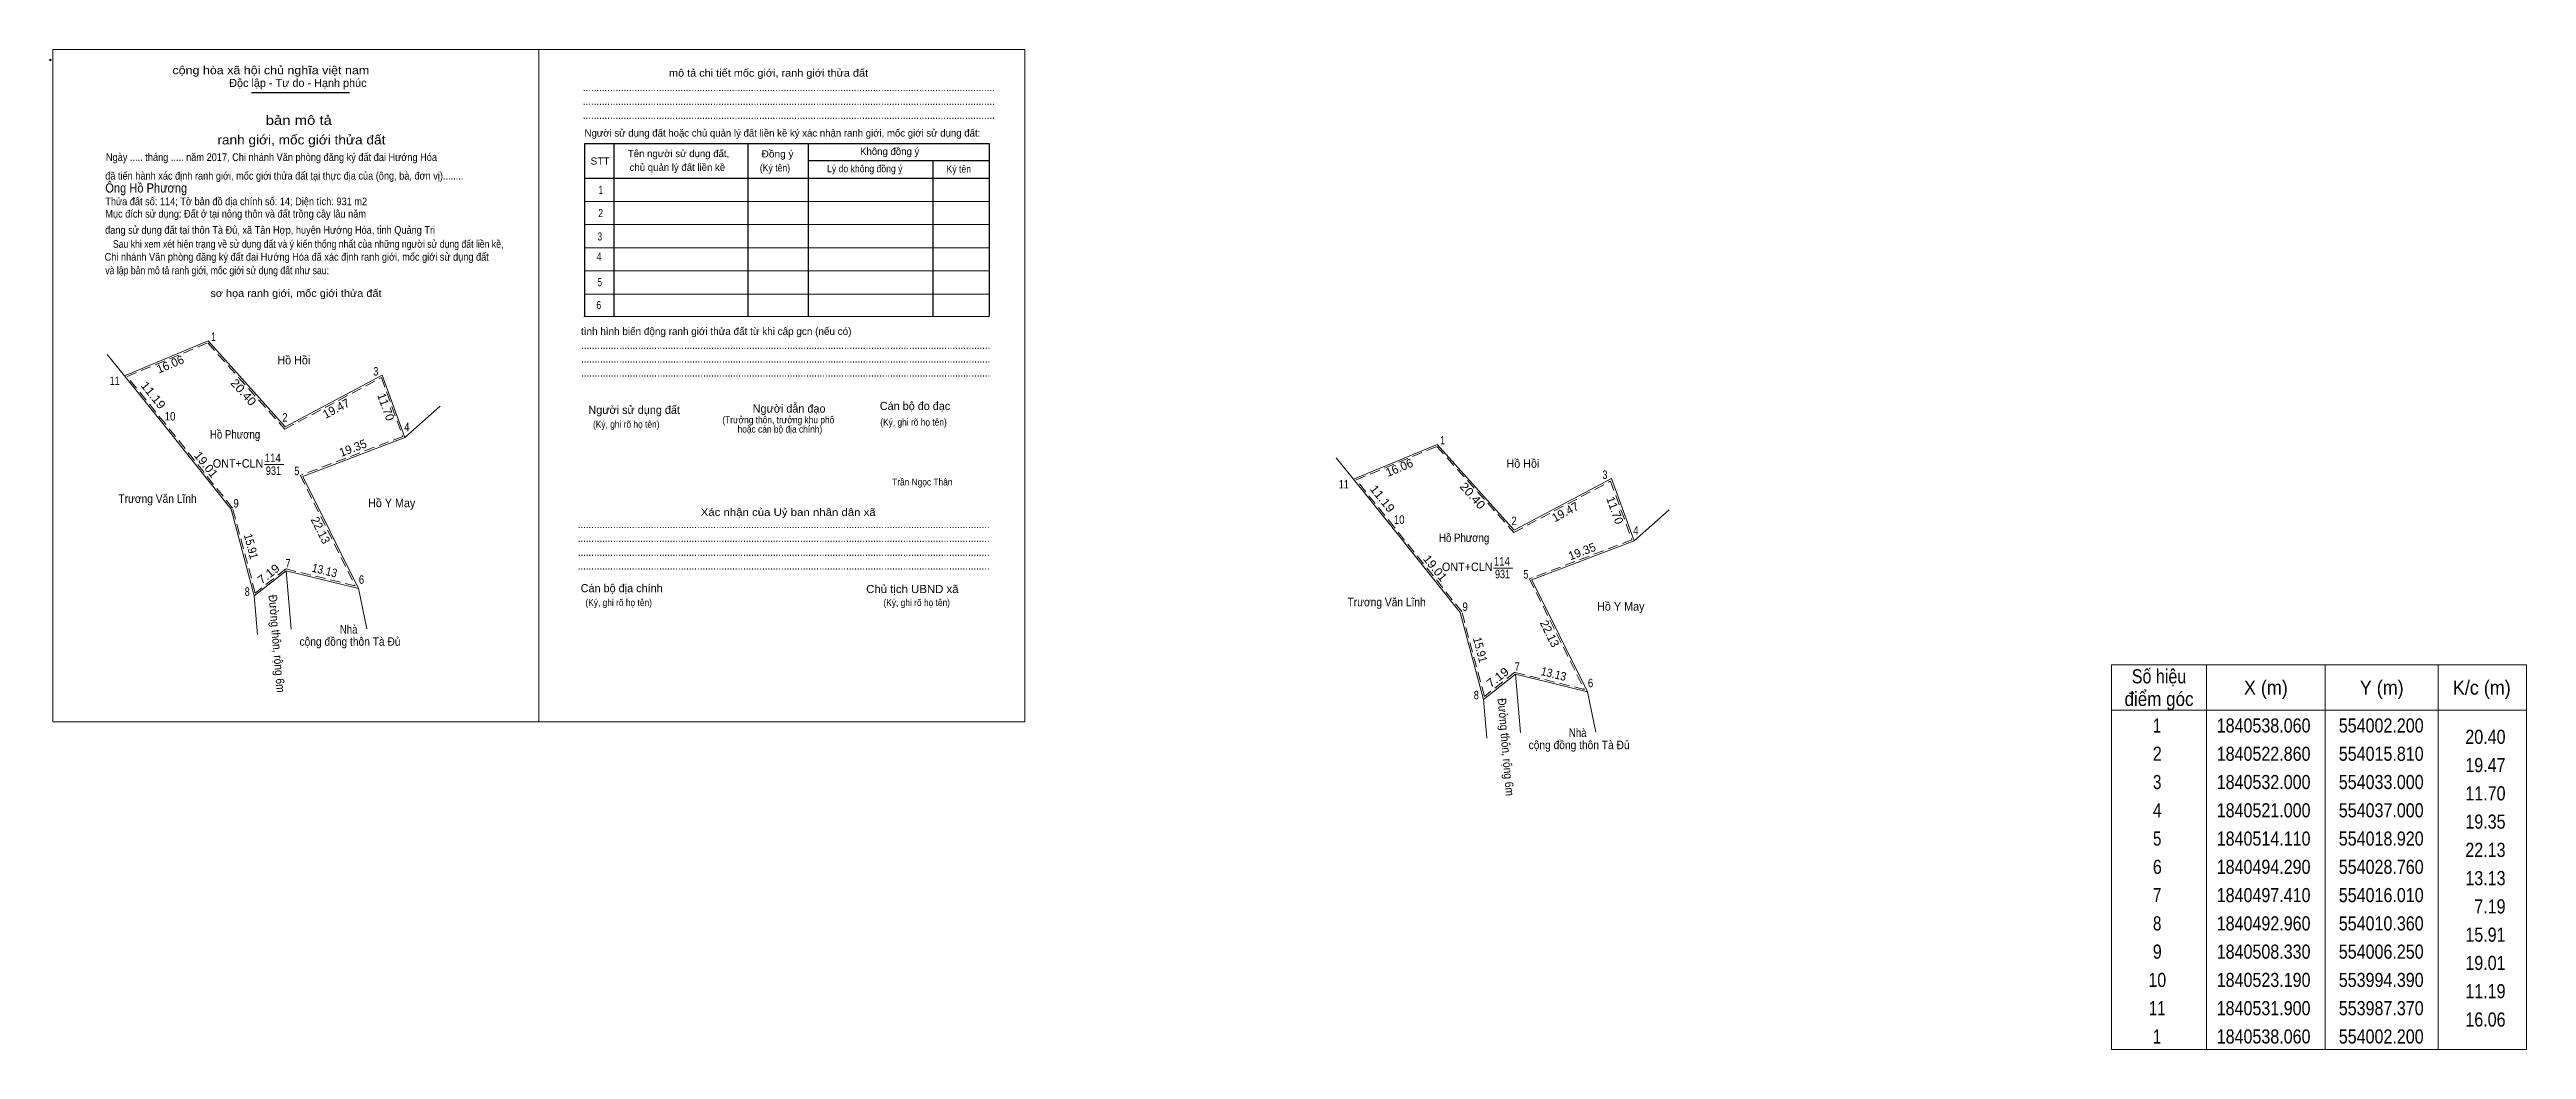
# Model space of a CAD drawing. Header units: metres. Extents: x 553757 to 554195, y 1840431 to 1840608.
import ezdxf
from ezdxf.enums import TextEntityAlignment as Align

# ---------------------------------------------------------------- set-up
doc = ezdxf.new("R2010")
doc.units = ezdxf.units.M
doc.header["$LTSCALE"] = 0.6
doc.header["$PDMODE"] = 32
doc.header["$PDSIZE"] = 0.3
doc.linetypes.add('MEDIUM_DASHED', pattern=[4.5, 3, -1.5])
for name, color, linetype, lineweight in [('1', 7, 'Continuous', 13), ('10', 7, 'Continuous', 13), ('2', 7, 'Continuous', 13), ('63', 7, 'Continuous', 13)]:
    doc.layers.add(name, color=color, linetype=linetype, lineweight=lineweight)
for name, color, linetype in [('13', 7, 'Continuous'), ('15', 7, 'Continuous'), ('4', 7, 'Continuous')]:
    doc.layers.add(name, color=color, linetype=linetype)

msp = doc.modelspace()

# ---------------------------------------------------------------- linework, layer by layer
at = {"layer": '1'}
for points in [[(553784.76, 1840556.35), (553798.37, 1840541.15), (553815.56, 1840550.29), (553819.56, 1840539.29), (553801.48, 1840532.4), (553811.32, 1840512.58), (553798.57, 1840515.7), (553792.92, 1840511.25), (553788.81, 1840526.62), (553776.95, 1840541.48), (553769.93, 1840550.19)], [(554002.2, 1840538.06), (554015.81, 1840522.86), (554033, 1840532), (554037, 1840521), (554018.92, 1840514.11), (554028.76, 1840494.29), (554016.01, 1840497.41), (554010.36, 1840492.96), (554006.25, 1840508.33), (553994.39, 1840523.19), (553987.37, 1840531.9)]]:
    msp.add_lwpolyline(points, close=True, dxfattribs=at)
at = {"layer": '1', "linetype": 'MEDIUM_DASHED'}
for points in [[(553784.68, 1840555.99), (553798.3, 1840540.77), (553815.4, 1840549.86), (553819.18, 1840539.47), (553801.06, 1840532.56), (553810.76, 1840513.02), (553798.5, 1840516.03), (553793.09, 1840511.77), (553789.08, 1840526.76), (553777.18, 1840541.67), (553770.41, 1840550.07)], [(554002.12, 1840537.7), (554015.74, 1840522.48), (554032.84, 1840531.57), (554036.62, 1840521.18), (554018.5, 1840514.27), (554028.2, 1840494.73), (554015.94, 1840497.74), (554010.53, 1840493.48), (554006.52, 1840508.47), (553994.62, 1840523.38), (553987.85, 1840531.78)]]:
    msp.add_lwpolyline(points, close=True, dxfattribs=at)
at = {"layer": '10'}
for p, q in [((553766.86, 1840553.95), (553769.93, 1840550.19)), ((553984.3, 1840535.66), (553987.37, 1840531.9)), ((553798.57, 1840515.7), (553792.92, 1840511.25)), ((553798.57, 1840515.7), (553799.45, 1840505.37)), ((553792.92, 1840511.25), (553793.5, 1840504.41)), ((554016.01, 1840497.41), (554010.36, 1840492.96)), ((554016.01, 1840497.41), (554016.89, 1840487.08)), ((554010.36, 1840492.96), (554010.94, 1840486.12))]:
    msp.add_line(p, q, dxfattribs=at)
for points in [[(553769.93, 1840550.19), (553784.76, 1840556.35), (553798.37, 1840541.15), (553815.56, 1840550.29), (553819.56, 1840539.29)], [(553792.92, 1840511.25), (553788.81, 1840526.62), (553776.95, 1840541.48), (553769.93, 1840550.19)], [(553811.32, 1840512.58), (553801.48, 1840532.4), (553819.56, 1840539.29), (553825.79, 1840544.79)], [(553987.37, 1840531.9), (554002.2, 1840538.06), (554015.81, 1840522.86), (554033, 1840532), (554037, 1840521)], [(554010.36, 1840492.96), (554006.25, 1840508.33), (553994.39, 1840523.19), (553987.37, 1840531.9)], [(554028.76, 1840494.29), (554018.92, 1840514.11), (554037, 1840521), (554043.23, 1840526.5)], [(553812.83, 1840505.44), (553811.32, 1840512.58), (553798.57, 1840515.7)], [(554030.27, 1840487.15), (554028.76, 1840494.29), (554016.01, 1840497.41)]]:
    msp.add_lwpolyline(points, dxfattribs=at)
at = {"layer": '2', "lineweight": 25}
for p, q in [((553792.39, 1840600.27), (553809.78, 1840600.27)), ((553856.49, 1840591.2), (553856.49, 1840560.66)), ((553880.21, 1840591.08), (553880.21, 1840560.66)), ((553890.91, 1840591.08), (553890.91, 1840560.66)), ((553890.91, 1840588.25), (553922.98, 1840588.25)), ((553912.93, 1840588.25), (553912.93, 1840560.66)), ((553851.34, 1840585.13), (553922.98, 1840585.13))]:
    msp.add_line(p, q, dxfattribs=at)
at = {"layer": '2'}
for p, q in [((553851.34, 1840581.03), (553922.98, 1840581.03)), ((553851.34, 1840576.93), (553922.98, 1840576.93)), ((553851.34, 1840572.83), (553922.98, 1840572.83)), ((553851.34, 1840568.73), (553922.98, 1840568.73)), ((553851.34, 1840564.63), (553922.98, 1840564.63)), ((553851.22, 1840560.66), (553922.85, 1840560.66)), ((553794.72, 1840534.47), (553798.13, 1840534.47)), ((554012.16, 1840516.18), (554015.57, 1840516.18))]:
    msp.add_line(p, q, dxfattribs=at)
for points in [[(553757.3, 1840607.89), (553843.27, 1840607.89), (553843.27, 1840488.97), (553757.3, 1840488.97)], [(553843.28, 1840607.88), (553929.25, 1840607.88), (553929.25, 1840488.97), (553843.28, 1840488.97)], [(553843.28, 1840607.88), (553929.25, 1840607.88), (553929.25, 1840488.97), (553843.28, 1840488.97)]]:
    msp.add_lwpolyline(points, close=True, dxfattribs=at)
at = {"layer": '2', "lineweight": 25}
msp.add_lwpolyline([(553922.98, 1840560.66), (553922.98, 1840591.2), (553851.34, 1840591.2), (553851.34, 1840560.66)], dxfattribs=at)
at = {"layer": '2'}
msp.add_point((553756.84, 1840606.05), dxfattribs=at)
at = {"layer": '63'}
for p, q in [((554138.28, 1840499.04), (554138.28, 1840431.04)), ((554159.28, 1840499.04), (554159.28, 1840431.04)), ((554179.28, 1840499.04), (554179.28, 1840431.04)), ((554121.48, 1840491.04), (554194.88, 1840491.04))]:
    msp.add_line(p, q, dxfattribs=at)
msp.add_lwpolyline([(554121.48, 1840499.04), (554194.88, 1840499.04), (554194.88, 1840431.04), (554121.48, 1840431.04)], close=True, dxfattribs=at)

# ---------------------------------------------------------------- texts
at = {"layer": '13', "width": 0.85}
for p in [(553796.185, 1840534.92), (554013.625, 1840516.63)]:
    msp.add_text('114', height=1.5, dxfattribs=at).set_placement(p, align=Align.CENTER)
at = {"layer": '15'}
for s, width, p in [('Hồ Hồi', 0.95, (553799.905, 1840552.21)), ('Hồ Phương', 0.85, (553789.51, 1840539.08)), ('Hồ Hồi', 0.95, (554017.345, 1840533.92)), ('Trương Văn Lĩnh', 0.9, (553775.795, 1840527.71)), ('Hồ Y May', 0.95, (553817.22, 1840526.95)), ('Hồ Phương', 0.85, (554006.95, 1840520.79)), ('Trương Văn Lĩnh', 0.9, (553993.235, 1840509.42)), ('Hồ Y May', 0.95, (554034.66, 1840508.66)), ('cộng đồng thôn Tà Đủ', 0.9, (553809.845, 1840502.44)), ('Nhà ', 0.85, (553809.84, 1840504.6)), ('cộng đồng thôn Tà Đủ', 0.9, (554027.285, 1840484.15)), ('Nhà ', 0.85, (554027.28, 1840486.31))]:
    msp.add_text(s, height=1.5, dxfattribs=dict(at, width=width)).set_placement(p, align=Align.CENTER)
at = {"layer": '2'}
for s, height, width, p in [('cộng hòa xã hội chủ nghĩa việt nam', 1.434, 1.15, (553778.43, 1840603.53)), ('........................................................................................................................................................', 1.434, 0.9, (553851.04, 1840600.53)), ('........................................................................................................................................................', 1.434, 0.9, (553851.04, 1840598.08)), ('........................................................................................................................................................', 1.434, 0.9, (553851.04, 1840595.62)), ('Ngày ..... tháng ..... năm 2017, Chi nhánh Văn phòng đăng ký đất đai Hướng Hóa', 1.351, 0.9, (553766.67, 1840588.18)), ('STT', 1.27, 1.05, (553852.4, 1840587.53)), ('(Ký tên)', 1.27, 0.9, (553882.35, 1840586.34)), ('Đồng ý', 1.27, 1.05, (553882.66, 1840588.8)), ('Lý do không đồng ý', 1.27, 0.9, (553894.24, 1840586.19)), ('Ký tên', 1.27, 0.9, (553915.38, 1840586.14)), (' đã tiến hành xác định ranh giới, mốc giới thửa đất tại thực địa của (ông, bà, đơn vị)........', 1.348, 0.9, (553766.09, 1840584.89)), ('Ông Hồ Phương', 1.63, 0.9, (553766.55, 1840582.6)), ('Thửa đất số: 114; Tờ bản đồ địa chính số: 14; Diện tích: 931 m2', 1.35, 0.9, (553766.55, 1840580.36)), ('Mục đích sử dụng: Đất ở tại nông thôn và đất trồng cây lâu năm', 1.352, 0.9, (553766.55, 1840578.17)), ('đang sử dụng đất tại thôn Tà Đủ, xã Tân Hợp, huyện Hướng Hóa, tỉnh Quảng Trị', 1.349, 0.9, (553766.53, 1840575.31)), ('Sau khi xem xét hiện trạng về sử dụng đất và ý kiến thống nhất của những người sử dụng đất liền kề,', 1.348, 0.85, (553767.9, 1840572.83)), ('Chi nhánh Văn phòng đăng ký đất đai Hướng Hóa đã xác định ranh giới, mốc giới sử dụng đất', 1.348, 0.9, (553766.44, 1840570.55)), (' và lập bản mô tả ranh giới, mốc giới sử dụng đất như sau:', 1.348, 0.85, (553766.13, 1840568.16)), ('.......................................................................................................................................................', 1.434, 0.9, (553850.72, 1840554.94)), ('.......................................................................................................................................................', 1.434, 0.9, (553850.72, 1840552.5)), ('.......................................................................................................................................................', 1.434, 0.9, (553850.72, 1840550.03)), ('(Ký, ghi rõ họ tên)', 1.23, 0.9, (553903.65, 1840541.38)), ('(Ký, ghi rõ họ tên)', 1.23, 0.9, (553852.83, 1840541)), ('Trần Ngọc Thân', 1.227, 0.9, (553905.76, 1840530.79)), ('........................................................................................................................................................', 1.434, 0.9, (553850.13, 1840523.25)), ('........................................................................................................................................................', 1.434, 0.9, (553850.13, 1840520.81)), ('........................................................................................................................................................', 1.434, 0.9, (553850.13, 1840518.34)), ('........................................................................................................................................................', 1.434, 0.9, (553850.13, 1840515.89)), ('Chủ tịch UBND xã', 1.435, 1.05, (553901.16, 1840511.76)), ('(Ký, ghi rõ họ tên)', 1.23, 0.9, (553851.49, 1840509.46)), ('(Ký, ghi rõ họ tên)', 1.23, 0.9, (553904.22, 1840509.46))]:
    msp.add_text(s, height=height, dxfattribs=dict(at, width=width)).set_placement(p)
for s, height, width, p in [('mô tả chi tiết mốc giới, ranh giới thửa đất', 1.311, 1.1, (553883.885, 1840603.1)), ('bản mô tả', 1.64, 1.2, (553800.785, 1840594.57)), ('ranh giới, mốc giới thửa đất', 1.64, 1.1, (553801.245, 1840591.11)), ('1', 1.435, 0.65, (553854.2, 1840582.36)), ('2', 1.435, 0.8, (553854.195, 1840578.26)), ('3', 1.435, 0.75, (553854.04, 1840574.12)), ('4', 1.435, 0.8, (553853.9, 1840570.55)), ('sơ họa ranh giới, mốc giới thửa đất', 1.311, 1.1, (553800.28, 1840564.14)), ('5', 1.435, 0.75, (553854.05, 1840566.03)), ('6', 1.435, 0.8, (553853.855, 1840561.98)), ('(Trưởng thôn, trưởng khu phố', 1.23, 0.9, (553885.615, 1840541.79)), ('hoặc cán bộ địa chính)', 1.23, 0.9, (553885.9, 1840540.14)), ('Xác nhận của Uỷ ban nhân dân xã', 1.312, 1.15, (553887.365, 1840525.41))]:
    msp.add_text(s, height=height, dxfattribs=dict(at, width=width)).set_placement(p, align=Align.CENTER)
for s, height, p in [('Độc lập - Tự do - Hạnh phúc', 1.434, (553788.47, 1840601.27)), ('Người sử dụng đất hoặc chủ quản lý đất liền kề ký xác nhận ranh giới, mốc giới sử dụng đất:', 1.27, (553851.34, 1840592.5)), ('Tên người sử dụng đất,', 1.27, (553859.01, 1840588.87)), ('chủ quản lý đất liền kề', 1.27, (553859.31, 1840586.43)), ('Không đồng ý', 1.27, (553900.08, 1840589.24)), ('tình hình biến động ranh giới thửa đất từ khi cấp gcn (nếu có)', 1.311, (553850.72, 1840557.41)), ('Người sử dụng đất', 1.435, (553852.02, 1840543.45)), ('Người dẫn đạo', 1.434, (553881.08, 1840543.68)), ('Cán bộ đo đạc', 1.431, (553903.58, 1840544.14)), ('Cán bộ địa chính', 1.435, (553850.65, 1840511.91))]:
    msp.add_text(s, height=height, dxfattribs=at).set_placement(p)
at = {"layer": '2', "width": 0.95}
for p in [(553794.52, 1840533.94), (554011.96, 1840515.65)]:
    msp.add_text('ONT+CLN', height=1.5, dxfattribs=at).set_placement(p, align=Align.RIGHT)
at = {"layer": '4', "width": 0.8}
for p in [(553796.3, 1840532.66), (554013.74, 1840514.37)]:
    msp.add_text('931', height=1.5, dxfattribs=at).set_placement(p, align=Align.CENTER)
at = {"layer": '63'}
for s, height, width, p in [(' 1', 1.5, 0.75, (553786.12, 1840556.35)), (' 3', 1.5, 0.8, (553814.86, 1840550.23)), (' 11', 1.5, 0.8, (553769.11, 1840548.55)), (' 10', 1.5, 0.85, (553778.96, 1840542.29)), (' 2', 1.5, 0.85, (553798.81, 1840542.07)), (' 4', 1.5, 0.85, (553820.37, 1840540.38)), (' 1', 1.5, 0.75, (554003.56, 1840538.06)), (' 5', 1.5, 0.8, (553800.88, 1840532.62)), (' 11', 1.5, 0.8, (553986.55, 1840530.26)), (' 3', 1.5, 0.8, (554032.3, 1840531.94)), (' 9', 1.5, 0.85, (553790.16, 1840526.89)), (' 10', 1.5, 0.85, (553996.4, 1840524)), (' 2', 1.5, 0.85, (554016.25, 1840523.78)), (' 4', 1.5, 0.85, (554037.81, 1840522.09)), (' 7', 1.5, 0.8, (553799.34, 1840516.3)), (' 8', 1.5, 0.8, (553792.11, 1840511.25)), (' 6', 1.5, 0.85, (553812.35, 1840513.4)), (' 5', 1.5, 0.8, (554018.32, 1840514.33)), (' 9', 1.5, 0.85, (554007.6, 1840508.6)), (' 7', 1.5, 0.8, (554016.78, 1840498.01)), (' 8', 1.5, 0.8, (554009.55, 1840492.96)), (' 6', 1.5, 0.85, (554029.79, 1840495.11)), ('20.40', 2.5, 0.85, (554191.18, 1840485.09)), ('19.47', 2.5, 0.85, (554191.18, 1840480.09)), ('11.70', 2.5, 0.85, (554191.18, 1840475.09)), ('19.35', 2.5, 0.85, (554191.18, 1840470.09)), ('22.13', 2.5, 0.85, (554191.18, 1840465.09)), ('13.13', 2.5, 0.85, (554191.18, 1840460.09)), ('7.19', 2.5, 0.85, (554191.18, 1840455.09)), ('15.91', 2.5, 0.85, (554191.18, 1840450.09)), ('19.01', 2.5, 0.85, (554191.18, 1840445.09)), ('11.19', 2.5, 0.85, (554191.18, 1840440.09)), ('16.06', 2.5, 0.85, (554191.18, 1840435.09))]:
    msp.add_text(s, height=height, dxfattribs=dict(at, width=width)).set_placement(p, align=Align.RIGHT)
for s, rotation, p in [('16.06', 22.557, (553778.3273, 1840551.5342)), ('11.70', 289.983, (553815.4777, 1840544.4263)), ('19.47', 28, (553807.7429, 1840543.7279)), ('19.35', 20.861, (553810.6279, 1840536.7181)), ('16.06', 22.557, (553995.7673, 1840533.2442)), ('22.13', 296.403, (553803.9578, 1840522.5385)), ('19.47', 28, (554025.1829, 1840525.4379)), ('11.70', 289.983, (554032.9177, 1840526.1363)), ('19.35', 20.861, (554028.0679, 1840518.4281)), ('22.13', 296.403, (554021.3978, 1840504.2485))]:
    msp.add_text(s, height=1.5, rotation=rotation, dxfattribs=at).set_placement(p, align=Align.CENTER)
for s, rotation, width, p in [('11.19', 308.868, 1.1, (553774.4604, 1840546.2906)), ('20.40', 311.841, 1.1, (553790.4424, 1840546.7753)), ('19.01', 308.594, 1.05, (553783.7918, 1840534.0128)), ('11.19', 308.868, 1.1, (553991.9004, 1840528.0006)), ('20.40', 311.841, 1.1, (554007.8824, 1840528.4853)), ('15.91', 284.971, 0.9, (553791.624, 1840519.8287)), ('7.19', 38.224, 1.1, (553795.8959, 1840514.5466)), ('13.13', 346.25, 0.9, (553805.1767, 1840515.0278)), ('19.01', 308.594, 1.05, (554001.2318, 1840515.7228)), ('Đường thôn, rộng 6m', 274.847, 0.9, (553796.1579, 1840502.7534)), ('15.91', 284.971, 0.9, (554009.064, 1840501.5387)), ('7.19', 38.224, 1.1, (554013.3359, 1840496.2566)), ('13.13', 346.25, 0.9, (554022.6167, 1840496.7378)), ('Đường thôn, rộng 6m', 274.847, 0.9, (554013.5979, 1840484.4634))]:
    msp.add_text(s, height=1.5, rotation=rotation, dxfattribs=dict(at, width=width)).set_placement(p, align=Align.CENTER)
for s, width, p in [('điểm góc', 0.9, (554129.88, 1840491.79)), ('Số hiệu', 0.85, (554129.88, 1840495.79)), ('X (m)', 0.95, (554148.78, 1840493.79)), ('Y (m)', 0.95, (554169.275, 1840493.79)), ('K/c (m)', 0.95, (554186.98, 1840493.79)), (' 1', 0.75, (554129.175, 1840487.09)), ('1840538.060', 0.85, (554148.38, 1840487.09)), ('554002.200', 0.85, (554169.185, 1840487.09)), (' 2', 0.85, (554129.18, 1840482.09)), ('1840522.860', 0.85, (554148.38, 1840482.09)), ('554015.810', 0.85, (554169.185, 1840482.09)), (' 3', 0.8, (554129.18, 1840477.09)), ('1840532.000', 0.85, (554148.38, 1840477.09)), ('554033.000', 0.85, (554169.185, 1840477.09)), (' 4', 0.85, (554129.175, 1840472.09)), ('1840521.000', 0.85, (554148.38, 1840472.09)), ('554037.000', 0.85, (554169.185, 1840472.09)), (' 5', 0.8, (554129.18, 1840467.09)), ('1840514.110', 0.85, (554148.38, 1840467.09)), ('554018.920', 0.85, (554169.185, 1840467.09)), (' 6', 0.85, (554129.18, 1840462.09)), ('1840494.290', 0.85, (554148.38, 1840462.09)), ('554028.760', 0.85, (554169.185, 1840462.09)), (' 7', 0.8, (554129.18, 1840457.09)), ('1840497.410', 0.85, (554148.38, 1840457.09)), ('554016.010', 0.85, (554169.185, 1840457.09)), (' 8', 0.8, (554129.18, 1840452.09)), ('1840492.960', 0.85, (554148.38, 1840452.09)), ('554010.360', 0.85, (554169.185, 1840452.09)), (' 9', 0.85, (554129.175, 1840447.09)), ('1840508.330', 0.85, (554148.38, 1840447.09)), ('554006.250', 0.85, (554169.185, 1840447.09)), (' 10', 0.85, (554129.175, 1840442.09)), ('1840523.190', 0.85, (554148.38, 1840442.09)), ('553994.390', 0.85, (554169.185, 1840442.09)), (' 11', 0.8, (554129.175, 1840437.09)), ('1840531.900', 0.85, (554148.38, 1840437.09)), ('553987.370', 0.85, (554169.185, 1840437.09)), (' 1', 0.75, (554129.175, 1840432.09)), ('1840538.060', 0.85, (554148.38, 1840432.09)), ('554002.200', 0.85, (554169.185, 1840432.09))]:
    msp.add_text(s, height=2.5, dxfattribs=dict(at, width=width)).set_placement(p, align=Align.CENTER)

doc.saveas('drawing.dxf')
